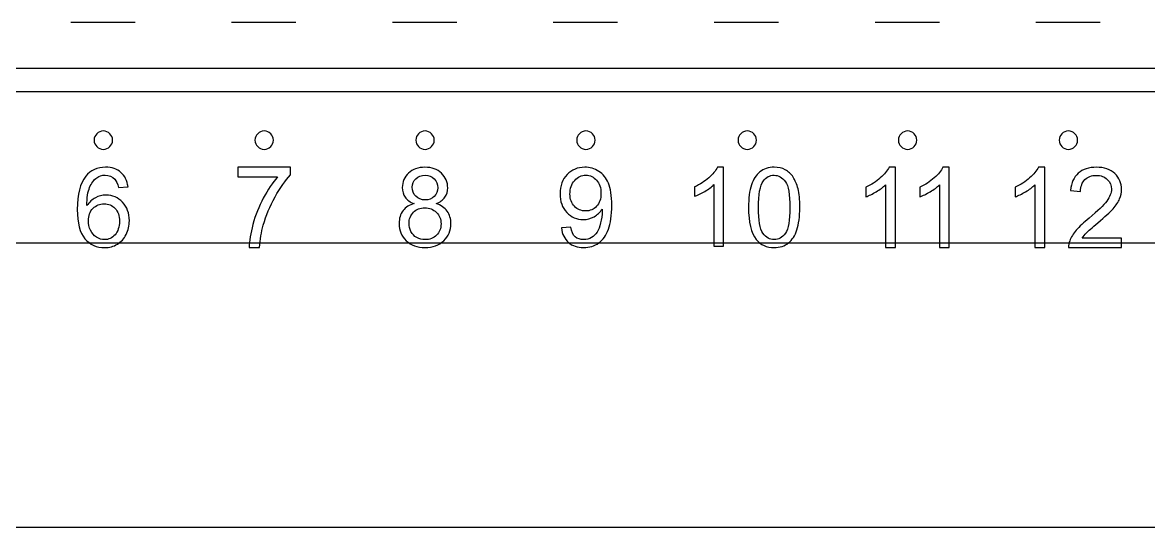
# Model space of a CAD drawing. Header units: millimetres. Extents: x 4086 to 8318, y 123 to 1549.
# Drawn here: x 7001.78 to 7026.28, y 995.54 to 1006.54 of the extents above; entities that cross this region are included whole.
import ezdxf

# ---------------------------------------------------------------- set-up
doc = ezdxf.new("R2010")
doc.units = ezdxf.units.MM
doc.layers.add('20_ALL_FEATURES', color=7, linetype='Continuous')
doc.layers.add('layer 3', color=7, linetype='Continuous')

msp = doc.modelspace()

# ---------------------------------------------------------------- linework, layer by layer
at = {"layer": '20_ALL_FEATURES', "color": 7, "linetype": 'Continuous'}
for p, q in [((7004.232, 1006.542), (7002.832, 1006.542)), ((7007.732, 1006.542), (7006.332, 1006.542)), ((7011.232, 1006.542), (7009.832, 1006.542)), ((7014.732, 1006.542), (7013.332, 1006.542)), ((7018.232, 1006.542), (7016.832, 1006.542)), ((7021.732, 1006.542), (7020.332, 1006.542)), ((7025.232, 1006.542), (7023.832, 1006.542)), ((7051.583, 1005.542), (6976.483, 1005.542)), ((6976.483, 1005.042), (7051.583, 1005.042)), ((6861.573, 1001.742), (7188.873, 1001.742)), ((7188.823, 995.542), (6861.623, 995.542))]:
    msp.add_line(p, q, dxfattribs=at)
at = {"layer": 'layer 3'}
for points, knots in [([(7003.541, 1004.179), (7003.651, 1004.179), (7003.741, 1004.089), (7003.741, 1003.979), (7003.741, 1003.979), (7003.741, 1003.868), (7003.651, 1003.779), (7003.541, 1003.779), (7003.541, 1003.779), (7003.43, 1003.779), (7003.341, 1003.868), (7003.341, 1003.979), (7003.341, 1003.979), (7003.341, 1004.089), (7003.43, 1004.179), (7003.541, 1004.179)], [0, 0, 0, 0, 0.2, 0.2, 0.2, 0.2, 0.4, 0.4, 0.4, 0.4, 0.6, 0.6, 0.6, 0.6, 1, 1, 1, 1]), ([(7007.041, 1004.179), (7007.151, 1004.179), (7007.241, 1004.089), (7007.241, 1003.979), (7007.241, 1003.979), (7007.241, 1003.868), (7007.151, 1003.779), (7007.041, 1003.779), (7007.041, 1003.779), (7006.93, 1003.779), (7006.841, 1003.868), (7006.841, 1003.979), (7006.841, 1003.979), (7006.841, 1004.089), (7006.93, 1004.179), (7007.041, 1004.179)], [0, 0, 0, 0, 0.2, 0.2, 0.2, 0.2, 0.4, 0.4, 0.4, 0.4, 0.6, 0.6, 0.6, 0.6, 1, 1, 1, 1]), ([(7010.541, 1004.179), (7010.651, 1004.179), (7010.741, 1004.089), (7010.741, 1003.979), (7010.741, 1003.979), (7010.741, 1003.868), (7010.651, 1003.779), (7010.541, 1003.779), (7010.541, 1003.779), (7010.43, 1003.779), (7010.341, 1003.868), (7010.341, 1003.979), (7010.341, 1003.979), (7010.341, 1004.089), (7010.43, 1004.179), (7010.541, 1004.179)], [0, 0, 0, 0, 0.2, 0.2, 0.2, 0.2, 0.4, 0.4, 0.4, 0.4, 0.6, 0.6, 0.6, 0.6, 1, 1, 1, 1]), ([(7014.041, 1004.179), (7014.151, 1004.179), (7014.241, 1004.089), (7014.241, 1003.979), (7014.241, 1003.979), (7014.241, 1003.868), (7014.151, 1003.779), (7014.041, 1003.779), (7014.041, 1003.779), (7013.93, 1003.779), (7013.841, 1003.868), (7013.841, 1003.979), (7013.841, 1003.979), (7013.841, 1004.089), (7013.93, 1004.179), (7014.041, 1004.179)], [0, 0, 0, 0, 0.2, 0.2, 0.2, 0.2, 0.4, 0.4, 0.4, 0.4, 0.6, 0.6, 0.6, 0.6, 1, 1, 1, 1]), ([(7017.551, 1004.179), (7017.661, 1004.179), (7017.751, 1004.089), (7017.751, 1003.979), (7017.751, 1003.979), (7017.751, 1003.868), (7017.661, 1003.779), (7017.551, 1003.779), (7017.551, 1003.779), (7017.44, 1003.779), (7017.351, 1003.868), (7017.351, 1003.979), (7017.351, 1003.979), (7017.351, 1004.089), (7017.44, 1004.179), (7017.551, 1004.179)], [0, 0, 0, 0, 0.2, 0.2, 0.2, 0.2, 0.4, 0.4, 0.4, 0.4, 0.6, 0.6, 0.6, 0.6, 1, 1, 1, 1]), ([(7021.041, 1004.179), (7021.151, 1004.179), (7021.241, 1004.089), (7021.241, 1003.979), (7021.241, 1003.979), (7021.241, 1003.868), (7021.151, 1003.779), (7021.041, 1003.779), (7021.041, 1003.779), (7020.93, 1003.779), (7020.841, 1003.868), (7020.841, 1003.979), (7020.841, 1003.979), (7020.841, 1004.089), (7020.93, 1004.179), (7021.041, 1004.179)], [0, 0, 0, 0, 0.2, 0.2, 0.2, 0.2, 0.4, 0.4, 0.4, 0.4, 0.6, 0.6, 0.6, 0.6, 1, 1, 1, 1]), ([(7024.541, 1004.179), (7024.651, 1004.179), (7024.741, 1004.089), (7024.741, 1003.979), (7024.741, 1003.979), (7024.741, 1003.868), (7024.651, 1003.779), (7024.541, 1003.779), (7024.541, 1003.779), (7024.43, 1003.779), (7024.341, 1003.868), (7024.341, 1003.979), (7024.341, 1003.979), (7024.341, 1004.089), (7024.43, 1004.179), (7024.541, 1004.179)], [0, 0, 0, 0, 0.2, 0.2, 0.2, 0.2, 0.4, 0.4, 0.4, 0.4, 0.6, 0.6, 0.6, 0.6, 1, 1, 1, 1]), ([(7004.078, 1002.963), (7004.078, 1002.963), (7003.87, 1002.946), (7003.87, 1002.946), (7003.87, 1002.946), (7003.851, 1003.029), (7003.824, 1003.089), (7003.79, 1003.127), (7003.79, 1003.127), (7003.733, 1003.187), (7003.662, 1003.217), (7003.578, 1003.217), (7003.578, 1003.217), (7003.511, 1003.217), (7003.451, 1003.198), (7003.399, 1003.161), (7003.399, 1003.161), (7003.333, 1003.113), (7003.281, 1003.042), (7003.243, 1002.95), (7003.243, 1002.95), (7003.204, 1002.857), (7003.184, 1002.725), (7003.183, 1002.553), (7003.183, 1002.553), (7003.233, 1002.63), (7003.296, 1002.688), (7003.369, 1002.725), (7003.369, 1002.725), (7003.442, 1002.763), (7003.519, 1002.781), (7003.6, 1002.781), (7003.6, 1002.781), (7003.74, 1002.781), (7003.86, 1002.729), (7003.959, 1002.626), (7003.959, 1002.626), (7004.057, 1002.523), (7004.107, 1002.389), (7004.107, 1002.225), (7004.107, 1002.225), (7004.107, 1002.118), (7004.084, 1002.018), (7004.037, 1001.925), (7004.037, 1001.925), (7003.991, 1001.833), (7003.927, 1001.762), (7003.846, 1001.713), (7003.846, 1001.713), (7003.765, 1001.664), (7003.673, 1001.639), (7003.57, 1001.639), (7003.57, 1001.639), (7003.395, 1001.639), (7003.251, 1001.704), (7003.14, 1001.833), (7003.14, 1001.833), (7003.03, 1001.962), (7002.974, 1002.174), (7002.974, 1002.47), (7002.974, 1002.47), (7002.974, 1002.802), (7003.036, 1003.043), (7003.158, 1003.193), (7003.158, 1003.193), (7003.265, 1003.324), (7003.409, 1003.389), (7003.591, 1003.389), (7003.591, 1003.389), (7003.726, 1003.389), (7003.837, 1003.352), (7003.923, 1003.276), (7003.923, 1003.276), (7004.009, 1003.201), (7004.061, 1003.097), (7004.078, 1002.963)], [0, 0, 0, 0, 0.05, 0.05, 0.05, 0.05, 0.1, 0.1, 0.1, 0.1, 0.15, 0.15, 0.15, 0.15, 0.2, 0.2, 0.2, 0.2, 0.25, 0.25, 0.25, 0.25, 0.3, 0.3, 0.3, 0.3, 0.35, 0.35, 0.35, 0.35, 0.4, 0.4, 0.4, 0.4, 0.45, 0.45, 0.45, 0.45, 0.5, 0.5, 0.5, 0.5, 0.55, 0.55, 0.55, 0.55, 0.6, 0.6, 0.6, 0.6, 0.65, 0.65, 0.65, 0.65, 0.7, 0.7, 0.7, 0.7, 0.75, 0.75, 0.75, 0.75, 0.8, 0.8, 0.8, 0.8, 0.85, 0.85, 0.85, 0.85, 0.9, 0.9, 0.9, 0.9, 1, 1, 1, 1]), ([(7006.468, 1003.181), (7006.468, 1003.181), (7006.468, 1003.389), (7006.468, 1003.389), (7006.468, 1003.389), (7006.468, 1003.389), (7007.614, 1003.389), (7007.614, 1003.389), (7007.614, 1003.389), (7007.614, 1003.389), (7007.614, 1003.221), (7007.614, 1003.221), (7007.614, 1003.221), (7007.501, 1003.101), (7007.389, 1002.941), (7007.278, 1002.742), (7007.278, 1002.742), (7007.167, 1002.543), (7007.082, 1002.338), (7007.021, 1002.127), (7007.021, 1002.127), (7006.978, 1001.979), (7006.95, 1001.816), (7006.938, 1001.639), (7006.938, 1001.639), (7006.938, 1001.639), (7006.715, 1001.639), (7006.715, 1001.639), (7006.715, 1001.639), (7006.718, 1001.779), (7006.745, 1001.948), (7006.797, 1002.145), (7006.797, 1002.145), (7006.85, 1002.343), (7006.924, 1002.534), (7007.022, 1002.717), (7007.022, 1002.717), (7007.12, 1002.901), (7007.224, 1003.056), (7007.334, 1003.181), (7007.334, 1003.181), (7007.334, 1003.181), (7006.468, 1003.181), (7006.468, 1003.181)], [0, 0, 0, 0, 0.083333, 0.083333, 0.083333, 0.083333, 0.166667, 0.166667, 0.166667, 0.166667, 0.25, 0.25, 0.25, 0.25, 0.333333, 0.333333, 0.333333, 0.333333, 0.416667, 0.416667, 0.416667, 0.416667, 0.5, 0.5, 0.5, 0.5, 0.583333, 0.583333, 0.583333, 0.583333, 0.666667, 0.666667, 0.666667, 0.666667, 0.75, 0.75, 0.75, 0.75, 0.833333, 0.833333, 0.833333, 0.833333, 1, 1, 1, 1]), ([(7010.304, 1002.597), (7010.216, 1002.629), (7010.152, 1002.675), (7010.109, 1002.734), (7010.109, 1002.734), (7010.067, 1002.794), (7010.046, 1002.865), (7010.046, 1002.947), (7010.046, 1002.947), (7010.046, 1003.072), (7010.091, 1003.177), (7010.18, 1003.262), (7010.18, 1003.262), (7010.27, 1003.347), (7010.389, 1003.389), (7010.538, 1003.389), (7010.538, 1003.389), (7010.687, 1003.389), (7010.808, 1003.346), (7010.898, 1003.259), (7010.898, 1003.259), (7010.989, 1003.172), (7011.035, 1003.066), (7011.035, 1002.941), (7011.035, 1002.941), (7011.035, 1002.862), (7011.014, 1002.792), (7010.973, 1002.734), (7010.973, 1002.734), (7010.931, 1002.675), (7010.868, 1002.629), (7010.783, 1002.597), (7010.783, 1002.597), (7010.888, 1002.563), (7010.967, 1002.508), (7011.022, 1002.431), (7011.022, 1002.431), (7011.077, 1002.355), (7011.104, 1002.264), (7011.104, 1002.158), (7011.104, 1002.158), (7011.104, 1002.012), (7011.053, 1001.889), (7010.949, 1001.789), (7010.949, 1001.789), (7010.845, 1001.689), (7010.709, 1001.639), (7010.541, 1001.639), (7010.541, 1001.639), (7010.372, 1001.639), (7010.236, 1001.689), (7010.132, 1001.789), (7010.132, 1001.789), (7010.029, 1001.89), (7009.977, 1002.014), (7009.977, 1002.164), (7009.977, 1002.164), (7009.977, 1002.275), (7010.005, 1002.369), (7010.062, 1002.444), (7010.062, 1002.444), (7010.118, 1002.519), (7010.199, 1002.57), (7010.304, 1002.597)], [0, 0, 0, 0, 0.058824, 0.058824, 0.058824, 0.058824, 0.117647, 0.117647, 0.117647, 0.117647, 0.176471, 0.176471, 0.176471, 0.176471, 0.235294, 0.235294, 0.235294, 0.235294, 0.294118, 0.294118, 0.294118, 0.294118, 0.352941, 0.352941, 0.352941, 0.352941, 0.411765, 0.411765, 0.411765, 0.411765, 0.470588, 0.470588, 0.470588, 0.470588, 0.529412, 0.529412, 0.529412, 0.529412, 0.588235, 0.588235, 0.588235, 0.588235, 0.647059, 0.647059, 0.647059, 0.647059, 0.705882, 0.705882, 0.705882, 0.705882, 0.764706, 0.764706, 0.764706, 0.764706, 0.823529, 0.823529, 0.823529, 0.823529, 0.882353, 0.882353, 0.882353, 0.882353, 1, 1, 1, 1]), ([(7013.509, 1002.066), (7013.509, 1002.066), (7013.71, 1002.082), (7013.71, 1002.082), (7013.71, 1002.082), (7013.727, 1001.987), (7013.76, 1001.919), (7013.808, 1001.876), (7013.808, 1001.876), (7013.857, 1001.833), (7013.919, 1001.812), (7013.994, 1001.812), (7013.994, 1001.812), (7014.059, 1001.812), (7014.116, 1001.827), (7014.165, 1001.856), (7014.165, 1001.856), (7014.214, 1001.886), (7014.254, 1001.925), (7014.284, 1001.975), (7014.284, 1001.975), (7014.315, 1002.025), (7014.341, 1002.092), (7014.362, 1002.176), (7014.362, 1002.176), (7014.383, 1002.26), (7014.394, 1002.346), (7014.394, 1002.433), (7014.394, 1002.433), (7014.394, 1002.443), (7014.393, 1002.457), (7014.393, 1002.476), (7014.393, 1002.476), (7014.351, 1002.409), (7014.293, 1002.354), (7014.221, 1002.312), (7014.221, 1002.312), (7014.148, 1002.271), (7014.069, 1002.25), (7013.984, 1002.25), (7013.984, 1002.25), (7013.843, 1002.25), (7013.723, 1002.301), (7013.625, 1002.404), (7013.625, 1002.404), (7013.527, 1002.507), (7013.478, 1002.642), (7013.478, 1002.811), (7013.478, 1002.811), (7013.478, 1002.985), (7013.529, 1003.125), (7013.632, 1003.231), (7013.632, 1003.231), (7013.734, 1003.336), (7013.862, 1003.389), (7014.016, 1003.389), (7014.016, 1003.389), (7014.127, 1003.389), (7014.229, 1003.359), (7014.322, 1003.299), (7014.322, 1003.299), (7014.414, 1003.239), (7014.484, 1003.154), (7014.531, 1003.043), (7014.531, 1003.043), (7014.579, 1002.932), (7014.603, 1002.771), (7014.603, 1002.561), (7014.603, 1002.561), (7014.603, 1002.342), (7014.58, 1002.167), (7014.532, 1002.038), (7014.532, 1002.038), (7014.485, 1001.908), (7014.414, 1001.809), (7014.32, 1001.741), (7014.32, 1001.741), (7014.226, 1001.673), (7014.117, 1001.639), (7013.99, 1001.639), (7013.99, 1001.639), (7013.856, 1001.639), (7013.747, 1001.676), (7013.662, 1001.751), (7013.662, 1001.751), (7013.577, 1001.826), (7013.526, 1001.931), (7013.509, 1002.066)], [0, 0, 0, 0, 0.043478, 0.043478, 0.043478, 0.043478, 0.086957, 0.086957, 0.086957, 0.086957, 0.130435, 0.130435, 0.130435, 0.130435, 0.173913, 0.173913, 0.173913, 0.173913, 0.217391, 0.217391, 0.217391, 0.217391, 0.26087, 0.26087, 0.26087, 0.26087, 0.304348, 0.304348, 0.304348, 0.304348, 0.347826, 0.347826, 0.347826, 0.347826, 0.391304, 0.391304, 0.391304, 0.391304, 0.434783, 0.434783, 0.434783, 0.434783, 0.478261, 0.478261, 0.478261, 0.478261, 0.521739, 0.521739, 0.521739, 0.521739, 0.565217, 0.565217, 0.565217, 0.565217, 0.608696, 0.608696, 0.608696, 0.608696, 0.652174, 0.652174, 0.652174, 0.652174, 0.695652, 0.695652, 0.695652, 0.695652, 0.73913, 0.73913, 0.73913, 0.73913, 0.782609, 0.782609, 0.782609, 0.782609, 0.826087, 0.826087, 0.826087, 0.826087, 0.869565, 0.869565, 0.869565, 0.869565, 0.913043, 0.913043, 0.913043, 0.913043, 1, 1, 1, 1]), ([(7017.038, 1001.668), (7017.038, 1001.668), (7016.827, 1001.668), (7016.827, 1001.668), (7016.827, 1001.668), (7016.827, 1001.668), (7016.827, 1003.01), (7016.827, 1003.01), (7016.827, 1003.01), (7016.777, 1002.961), (7016.71, 1002.913), (7016.628, 1002.864), (7016.628, 1002.864), (7016.546, 1002.816), (7016.472, 1002.78), (7016.406, 1002.756), (7016.406, 1002.756), (7016.406, 1002.756), (7016.406, 1002.959), (7016.406, 1002.959), (7016.406, 1002.959), (7016.524, 1003.014), (7016.627, 1003.081), (7016.715, 1003.16), (7016.715, 1003.16), (7016.803, 1003.239), (7016.866, 1003.315), (7016.903, 1003.389), (7016.903, 1003.389), (7016.903, 1003.389), (7017.038, 1003.389), (7017.038, 1003.389), (7017.038, 1003.389), (7017.038, 1003.389), (7017.038, 1001.668), (7017.038, 1001.668)], [0, 0, 0, 0, 0.1, 0.1, 0.1, 0.1, 0.2, 0.2, 0.2, 0.2, 0.3, 0.3, 0.3, 0.3, 0.4, 0.4, 0.4, 0.4, 0.5, 0.5, 0.5, 0.5, 0.6, 0.6, 0.6, 0.6, 0.7, 0.7, 0.7, 0.7, 0.8, 0.8, 0.8, 0.8, 1, 1, 1, 1]), ([(7017.58, 1002.514), (7017.58, 1002.716), (7017.6, 1002.88), (7017.642, 1003.004), (7017.642, 1003.004), (7017.684, 1003.128), (7017.746, 1003.223), (7017.828, 1003.29), (7017.828, 1003.29), (7017.91, 1003.356), (7018.013, 1003.389), (7018.137, 1003.389), (7018.137, 1003.389), (7018.229, 1003.389), (7018.31, 1003.371), (7018.38, 1003.334), (7018.38, 1003.334), (7018.449, 1003.297), (7018.506, 1003.243), (7018.551, 1003.174), (7018.551, 1003.174), (7018.596, 1003.104), (7018.631, 1003.019), (7018.657, 1002.919), (7018.657, 1002.919), (7018.682, 1002.819), (7018.695, 1002.684), (7018.695, 1002.514), (7018.695, 1002.514), (7018.695, 1002.313), (7018.674, 1002.15), (7018.633, 1002.026), (7018.633, 1002.026), (7018.592, 1001.902), (7018.53, 1001.807), (7018.448, 1001.74), (7018.448, 1001.74), (7018.366, 1001.673), (7018.263, 1001.639), (7018.137, 1001.639), (7018.137, 1001.639), (7017.973, 1001.639), (7017.843, 1001.698), (7017.749, 1001.816), (7017.749, 1001.816), (7017.636, 1001.959), (7017.58, 1002.192), (7017.58, 1002.514)], [0, 0, 0, 0, 0.076923, 0.076923, 0.076923, 0.076923, 0.153846, 0.153846, 0.153846, 0.153846, 0.230769, 0.230769, 0.230769, 0.230769, 0.307692, 0.307692, 0.307692, 0.307692, 0.384615, 0.384615, 0.384615, 0.384615, 0.461538, 0.461538, 0.461538, 0.461538, 0.538462, 0.538462, 0.538462, 0.538462, 0.615385, 0.615385, 0.615385, 0.615385, 0.692308, 0.692308, 0.692308, 0.692308, 0.769231, 0.769231, 0.769231, 0.769231, 0.846154, 0.846154, 0.846154, 0.846154, 1, 1, 1, 1]), ([(7020.775, 1001.639), (7020.775, 1001.639), (7020.561, 1001.639), (7020.561, 1001.639), (7020.561, 1001.639), (7020.561, 1001.639), (7020.561, 1003.003), (7020.561, 1003.003), (7020.561, 1003.003), (7020.51, 1002.954), (7020.442, 1002.905), (7020.358, 1002.856), (7020.358, 1002.856), (7020.275, 1002.807), (7020.199, 1002.77), (7020.133, 1002.745), (7020.133, 1002.745), (7020.133, 1002.745), (7020.133, 1002.952), (7020.133, 1002.952), (7020.133, 1002.952), (7020.253, 1003.008), (7020.357, 1003.076), (7020.447, 1003.157), (7020.447, 1003.157), (7020.536, 1003.236), (7020.6, 1003.314), (7020.637, 1003.389), (7020.637, 1003.389), (7020.637, 1003.389), (7020.775, 1003.389), (7020.775, 1003.389), (7020.775, 1003.389), (7020.775, 1003.389), (7020.775, 1001.639), (7020.775, 1001.639)], [0, 0, 0, 0, 0.1, 0.1, 0.1, 0.1, 0.2, 0.2, 0.2, 0.2, 0.3, 0.3, 0.3, 0.3, 0.4, 0.4, 0.4, 0.4, 0.5, 0.5, 0.5, 0.5, 0.6, 0.6, 0.6, 0.6, 0.7, 0.7, 0.7, 0.7, 0.8, 0.8, 0.8, 0.8, 1, 1, 1, 1]), ([(7021.948, 1001.639), (7021.948, 1001.639), (7021.734, 1001.639), (7021.734, 1001.639), (7021.734, 1001.639), (7021.734, 1001.639), (7021.734, 1003.003), (7021.734, 1003.003), (7021.734, 1003.003), (7021.683, 1002.954), (7021.615, 1002.905), (7021.532, 1002.856), (7021.532, 1002.856), (7021.448, 1002.807), (7021.373, 1002.77), (7021.306, 1002.745), (7021.306, 1002.745), (7021.306, 1002.745), (7021.306, 1002.952), (7021.306, 1002.952), (7021.306, 1002.952), (7021.426, 1003.008), (7021.53, 1003.076), (7021.62, 1003.157), (7021.62, 1003.157), (7021.71, 1003.236), (7021.773, 1003.314), (7021.811, 1003.389), (7021.811, 1003.389), (7021.811, 1003.389), (7021.948, 1003.389), (7021.948, 1003.389), (7021.948, 1003.389), (7021.948, 1003.389), (7021.948, 1001.639), (7021.948, 1001.639)], [0, 0, 0, 0, 0.1, 0.1, 0.1, 0.1, 0.2, 0.2, 0.2, 0.2, 0.3, 0.3, 0.3, 0.3, 0.4, 0.4, 0.4, 0.4, 0.5, 0.5, 0.5, 0.5, 0.6, 0.6, 0.6, 0.6, 0.7, 0.7, 0.7, 0.7, 0.8, 0.8, 0.8, 0.8, 1, 1, 1, 1]), ([(7024.026, 1001.639), (7024.026, 1001.639), (7023.811, 1001.639), (7023.811, 1001.639), (7023.811, 1001.639), (7023.811, 1001.639), (7023.811, 1003.003), (7023.811, 1003.003), (7023.811, 1003.003), (7023.76, 1002.954), (7023.692, 1002.905), (7023.609, 1002.856), (7023.609, 1002.856), (7023.525, 1002.807), (7023.45, 1002.77), (7023.383, 1002.745), (7023.383, 1002.745), (7023.383, 1002.745), (7023.383, 1002.952), (7023.383, 1002.952), (7023.383, 1002.952), (7023.503, 1003.008), (7023.607, 1003.076), (7023.697, 1003.157), (7023.697, 1003.157), (7023.787, 1003.236), (7023.85, 1003.314), (7023.888, 1003.389), (7023.888, 1003.389), (7023.888, 1003.389), (7024.026, 1003.389), (7024.026, 1003.389), (7024.026, 1003.389), (7024.026, 1003.389), (7024.026, 1001.639), (7024.026, 1001.639)], [0, 0, 0, 0, 0.1, 0.1, 0.1, 0.1, 0.2, 0.2, 0.2, 0.2, 0.3, 0.3, 0.3, 0.3, 0.4, 0.4, 0.4, 0.4, 0.5, 0.5, 0.5, 0.5, 0.6, 0.6, 0.6, 0.6, 0.7, 0.7, 0.7, 0.7, 0.8, 0.8, 0.8, 0.8, 1, 1, 1, 1]), ([(7025.698, 1001.844), (7025.698, 1001.844), (7025.698, 1001.639), (7025.698, 1001.639), (7025.698, 1001.639), (7025.698, 1001.639), (7024.544, 1001.639), (7024.544, 1001.639), (7024.544, 1001.639), (7024.543, 1001.691), (7024.551, 1001.74), (7024.57, 1001.788), (7024.57, 1001.788), (7024.599, 1001.867), (7024.647, 1001.944), (7024.712, 1002.02), (7024.712, 1002.02), (7024.777, 1002.096), (7024.871, 1002.183), (7024.992, 1002.283), (7024.992, 1002.283), (7025.18, 1002.438), (7025.309, 1002.561), (7025.376, 1002.652), (7025.376, 1002.652), (7025.443, 1002.743), (7025.477, 1002.829), (7025.477, 1002.91), (7025.477, 1002.91), (7025.477, 1002.995), (7025.446, 1003.066), (7025.385, 1003.124), (7025.385, 1003.124), (7025.325, 1003.183), (7025.245, 1003.212), (7025.147, 1003.212), (7025.147, 1003.212), (7025.044, 1003.212), (7024.961, 1003.181), (7024.899, 1003.119), (7024.899, 1003.119), (7024.837, 1003.058), (7024.806, 1002.973), (7024.805, 1002.864), (7024.805, 1002.864), (7024.805, 1002.864), (7024.586, 1002.886), (7024.586, 1002.886), (7024.586, 1002.886), (7024.601, 1003.049), (7024.658, 1003.174), (7024.756, 1003.26), (7024.756, 1003.26), (7024.854, 1003.346), (7024.986, 1003.389), (7025.152, 1003.389), (7025.152, 1003.389), (7025.319, 1003.389), (7025.452, 1003.343), (7025.549, 1003.25), (7025.549, 1003.25), (7025.647, 1003.157), (7025.696, 1003.042), (7025.696, 1002.905), (7025.696, 1002.905), (7025.696, 1002.835), (7025.681, 1002.767), (7025.653, 1002.699), (7025.653, 1002.699), (7025.624, 1002.632), (7025.577, 1002.561), (7025.511, 1002.486), (7025.511, 1002.486), (7025.444, 1002.412), (7025.334, 1002.309), (7025.181, 1002.179), (7025.181, 1002.179), (7025.052, 1002.071), (7024.97, 1001.998), (7024.933, 1001.96), (7024.933, 1001.96), (7024.897, 1001.921), (7024.867, 1001.883), (7024.843, 1001.844), (7024.843, 1001.844), (7024.843, 1001.844), (7025.698, 1001.844), (7025.698, 1001.844)], [0, 0, 0, 0, 0.043478, 0.043478, 0.043478, 0.043478, 0.086957, 0.086957, 0.086957, 0.086957, 0.130435, 0.130435, 0.130435, 0.130435, 0.173913, 0.173913, 0.173913, 0.173913, 0.217391, 0.217391, 0.217391, 0.217391, 0.26087, 0.26087, 0.26087, 0.26087, 0.304348, 0.304348, 0.304348, 0.304348, 0.347826, 0.347826, 0.347826, 0.347826, 0.391304, 0.391304, 0.391304, 0.391304, 0.434783, 0.434783, 0.434783, 0.434783, 0.478261, 0.478261, 0.478261, 0.478261, 0.521739, 0.521739, 0.521739, 0.521739, 0.565217, 0.565217, 0.565217, 0.565217, 0.608696, 0.608696, 0.608696, 0.608696, 0.652174, 0.652174, 0.652174, 0.652174, 0.695652, 0.695652, 0.695652, 0.695652, 0.73913, 0.73913, 0.73913, 0.73913, 0.782609, 0.782609, 0.782609, 0.782609, 0.826087, 0.826087, 0.826087, 0.826087, 0.869565, 0.869565, 0.869565, 0.869565, 0.913043, 0.913043, 0.913043, 0.913043, 1, 1, 1, 1]), ([(7010.262, 1002.955), (7010.262, 1002.874), (7010.288, 1002.807), (7010.339, 1002.756), (7010.339, 1002.756), (7010.391, 1002.704), (7010.459, 1002.678), (7010.543, 1002.678), (7010.543, 1002.678), (7010.625, 1002.678), (7010.691, 1002.704), (7010.743, 1002.755), (7010.743, 1002.755), (7010.794, 1002.806), (7010.82, 1002.869), (7010.82, 1002.943), (7010.82, 1002.943), (7010.82, 1003.02), (7010.793, 1003.085), (7010.74, 1003.138), (7010.74, 1003.138), (7010.687, 1003.191), (7010.621, 1003.217), (7010.541, 1003.217), (7010.541, 1003.217), (7010.46, 1003.217), (7010.393, 1003.191), (7010.34, 1003.14), (7010.34, 1003.14), (7010.288, 1003.088), (7010.262, 1003.027), (7010.262, 1002.955)], [0, 0, 0, 0, 0.111111, 0.111111, 0.111111, 0.111111, 0.222222, 0.222222, 0.222222, 0.222222, 0.333333, 0.333333, 0.333333, 0.333333, 0.444444, 0.444444, 0.444444, 0.444444, 0.555556, 0.555556, 0.555556, 0.555556, 0.666667, 0.666667, 0.666667, 0.666667, 0.777778, 0.777778, 0.777778, 0.777778, 1, 1, 1, 1]), ([(7014.369, 1002.822), (7014.369, 1002.942), (7014.337, 1003.038), (7014.273, 1003.108), (7014.273, 1003.108), (7014.21, 1003.179), (7014.132, 1003.215), (7014.041, 1003.215), (7014.041, 1003.215), (7013.947, 1003.215), (7013.866, 1003.177), (7013.797, 1003.101), (7013.797, 1003.101), (7013.728, 1003.024), (7013.694, 1002.925), (7013.694, 1002.804), (7013.694, 1002.804), (7013.694, 1002.695), (7013.726, 1002.607), (7013.791, 1002.539), (7013.791, 1002.539), (7013.857, 1002.47), (7013.938, 1002.437), (7014.035, 1002.437), (7014.035, 1002.437), (7014.132, 1002.437), (7014.212, 1002.47), (7014.275, 1002.539), (7014.275, 1002.539), (7014.338, 1002.607), (7014.369, 1002.701), (7014.369, 1002.822)], [0, 0, 0, 0, 0.111111, 0.111111, 0.111111, 0.111111, 0.222222, 0.222222, 0.222222, 0.222222, 0.333333, 0.333333, 0.333333, 0.333333, 0.444444, 0.444444, 0.444444, 0.444444, 0.555556, 0.555556, 0.555556, 0.555556, 0.666667, 0.666667, 0.666667, 0.666667, 0.777778, 0.777778, 0.777778, 0.777778, 1, 1, 1, 1]), ([(7017.795, 1002.513), (7017.795, 1002.231), (7017.828, 1002.044), (7017.894, 1001.951), (7017.894, 1001.951), (7017.96, 1001.858), (7018.041, 1001.812), (7018.137, 1001.812), (7018.137, 1001.812), (7018.234, 1001.812), (7018.315, 1001.858), (7018.381, 1001.951), (7018.381, 1001.951), (7018.447, 1002.045), (7018.48, 1002.232), (7018.48, 1002.513), (7018.48, 1002.513), (7018.48, 1002.795), (7018.447, 1002.983), (7018.381, 1003.075), (7018.381, 1003.075), (7018.316, 1003.168), (7018.234, 1003.215), (7018.135, 1003.215), (7018.135, 1003.215), (7018.038, 1003.215), (7017.961, 1003.174), (7017.903, 1003.092), (7017.903, 1003.092), (7017.831, 1002.988), (7017.795, 1002.794), (7017.795, 1002.513)], [0, 0, 0, 0, 0.111111, 0.111111, 0.111111, 0.111111, 0.222222, 0.222222, 0.222222, 0.222222, 0.333333, 0.333333, 0.333333, 0.333333, 0.444444, 0.444444, 0.444444, 0.444444, 0.555556, 0.555556, 0.555556, 0.555556, 0.666667, 0.666667, 0.666667, 0.666667, 0.777778, 0.777778, 0.777778, 0.777778, 1, 1, 1, 1]), ([(7003.216, 1002.224), (7003.216, 1002.151), (7003.232, 1002.082), (7003.263, 1002.015), (7003.263, 1002.015), (7003.293, 1001.949), (7003.336, 1001.899), (7003.391, 1001.864), (7003.391, 1001.864), (7003.446, 1001.829), (7003.504, 1001.812), (7003.566, 1001.812), (7003.566, 1001.812), (7003.656, 1001.812), (7003.733, 1001.848), (7003.796, 1001.92), (7003.796, 1001.92), (7003.859, 1001.991), (7003.891, 1002.089), (7003.891, 1002.212), (7003.891, 1002.212), (7003.891, 1002.33), (7003.86, 1002.424), (7003.797, 1002.492), (7003.797, 1002.492), (7003.735, 1002.56), (7003.655, 1002.595), (7003.558, 1002.595), (7003.558, 1002.595), (7003.463, 1002.595), (7003.382, 1002.56), (7003.316, 1002.492), (7003.316, 1002.492), (7003.249, 1002.424), (7003.216, 1002.334), (7003.216, 1002.224)], [0, 0, 0, 0, 0.1, 0.1, 0.1, 0.1, 0.2, 0.2, 0.2, 0.2, 0.3, 0.3, 0.3, 0.3, 0.4, 0.4, 0.4, 0.4, 0.5, 0.5, 0.5, 0.5, 0.6, 0.6, 0.6, 0.6, 0.7, 0.7, 0.7, 0.7, 0.8, 0.8, 0.8, 0.8, 1, 1, 1, 1]), ([(7010.192, 1002.162), (7010.192, 1002.102), (7010.206, 1002.044), (7010.234, 1001.988), (7010.234, 1001.988), (7010.262, 1001.932), (7010.304, 1001.889), (7010.361, 1001.858), (7010.361, 1001.858), (7010.417, 1001.827), (7010.478, 1001.812), (7010.542, 1001.812), (7010.542, 1001.812), (7010.644, 1001.812), (7010.727, 1001.844), (7010.792, 1001.909), (7010.792, 1001.909), (7010.857, 1001.973), (7010.889, 1002.056), (7010.889, 1002.155), (7010.889, 1002.155), (7010.889, 1002.257), (7010.855, 1002.34), (7010.789, 1002.407), (7010.789, 1002.407), (7010.722, 1002.473), (7010.637, 1002.506), (7010.535, 1002.506), (7010.535, 1002.506), (7010.436, 1002.506), (7010.354, 1002.473), (7010.289, 1002.408), (7010.289, 1002.408), (7010.225, 1002.342), (7010.192, 1002.261), (7010.192, 1002.162)], [0, 0, 0, 0, 0.1, 0.1, 0.1, 0.1, 0.2, 0.2, 0.2, 0.2, 0.3, 0.3, 0.3, 0.3, 0.4, 0.4, 0.4, 0.4, 0.5, 0.5, 0.5, 0.5, 0.6, 0.6, 0.6, 0.6, 0.7, 0.7, 0.7, 0.7, 0.8, 0.8, 0.8, 0.8, 1, 1, 1, 1])]:
    msp.add_open_spline(points, degree=3, knots=knots, dxfattribs=at)

doc.saveas('drawing.dxf')
